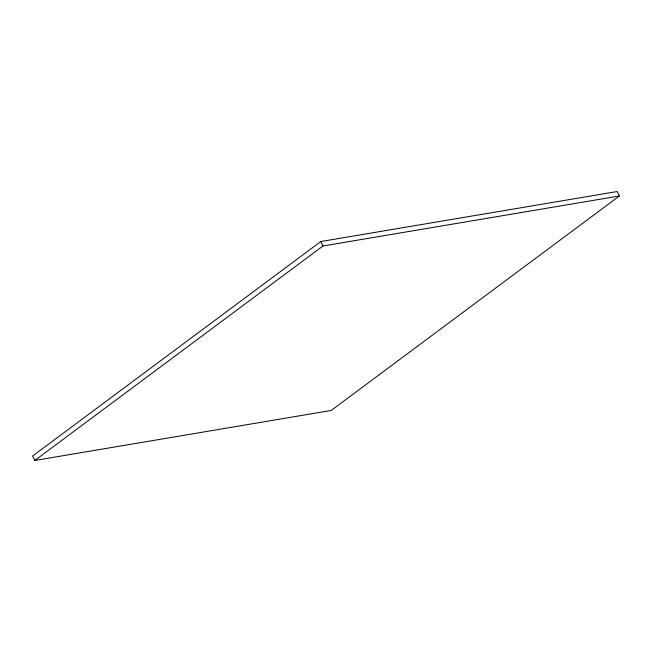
<?xml version="1.0" encoding="UTF-8"?>
<svg xmlns="http://www.w3.org/2000/svg" width="652" height="652" viewBox="0 0 652 652"><rect width="100%" height="100%" fill="white"/><g stroke="black" fill="none" stroke-linecap="round" stroke-linejoin="round"><path stroke-width="0.98" d="M320.817 241.525L32.6 456.025L34.776 460.475L331.183 410.475L619.4 195.975L617.224 191.525L320.817 241.525L323.001 245.975L619.4 195.975M34.776 460.475L323.001 245.975"/></g></svg>
